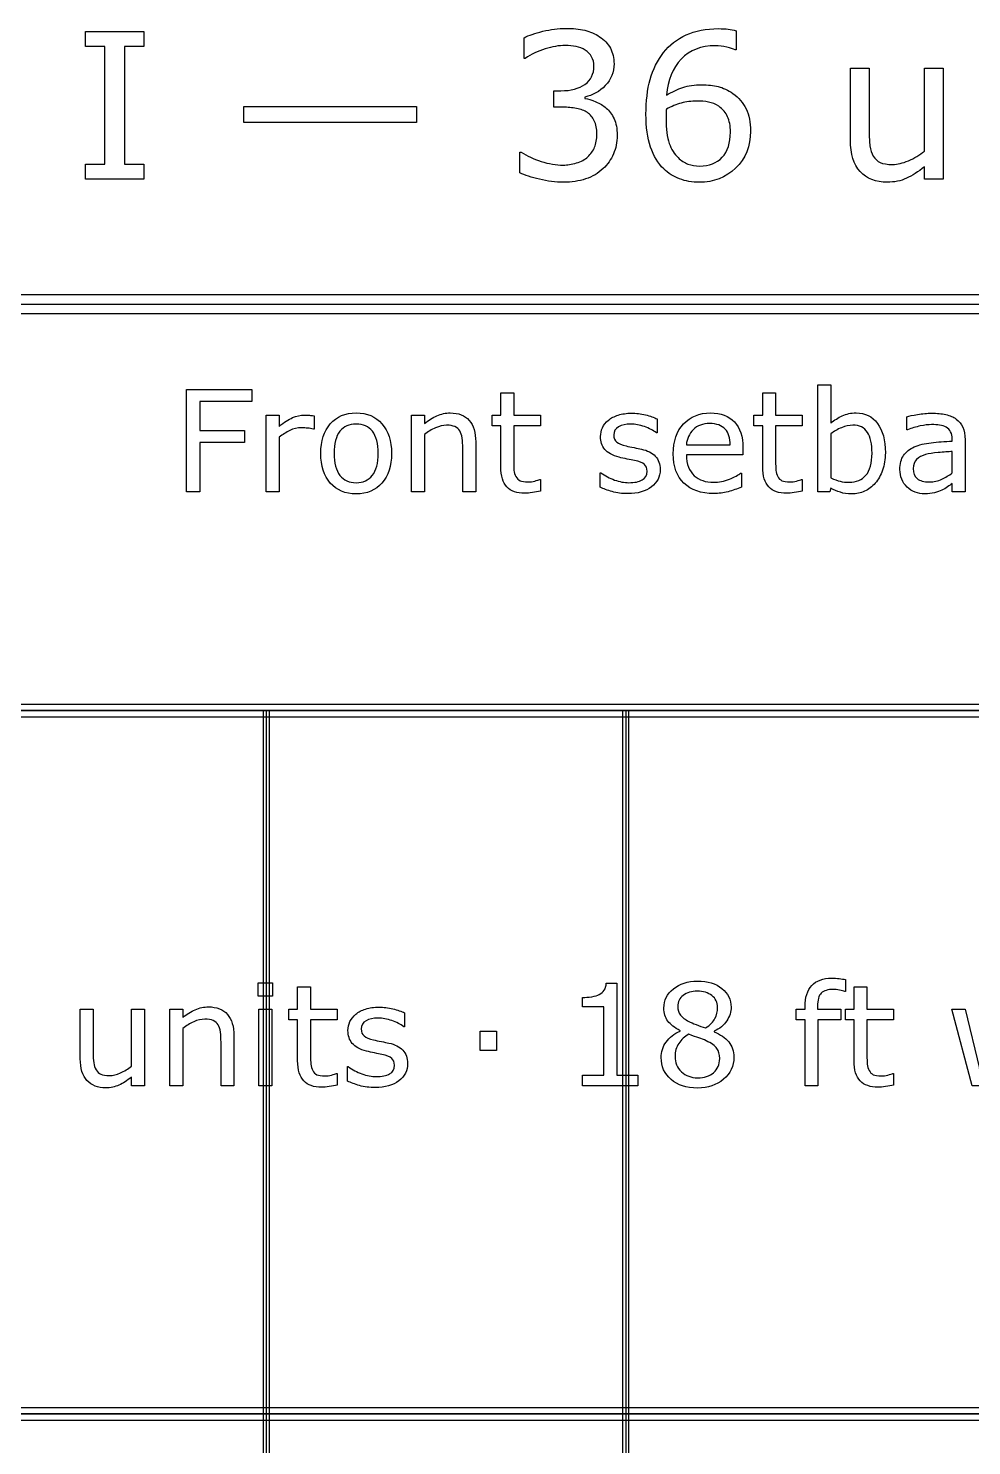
# Model space of a CAD drawing. Extents: x -13 to 750, y 12 to 2314.
# Drawn here: x 103.8 to 164.1, y 2222.9 to 2313.5 of the extents above; entities that cross this region are included whole.
import ezdxf

# ---------------------------------------------------------------- set-up
doc = ezdxf.new("R2010")
doc.units = 0
doc.layers.get('0').update_dxf_attribs({"linetype": 'CONTINUOUS'})

msp = doc.modelspace()

# ---------------------------------------------------------------- linework, layer by layer
at = {"color": 7}
for points in [[(111.15381, 2303.89), (107.42139, 2303.89), (107.42139, 2304.854844), (108.65918, 2304.854844), (108.65918, 2312.376816), (107.42139, 2312.376816), (107.42139, 2313.34166), (111.15381, 2313.34166), (111.15381, 2312.376816), (109.91602, 2312.376816), (109.91602, 2304.854844), (111.15381, 2304.854844)], [(128.62256, 2307.520859), (117.56494, 2307.520859), (117.56494, 2308.536484), (128.62256, 2308.536484)], [(140.75289, 2308.441268)], [(149.98875, 2306.955919)], [(43.400391, 2296.489609), (43.400391, 1844.29039), (268.59961, 1844.29039), (268.59961, 2296.489609)], [(44, 2295.89), (268, 2295.89), (268, 2269.89), (44, 2269.89)], [(44.599609, 2295.290391), (267.40039, 2295.290391), (267.40039, 1845.48961), (44.599609, 1845.48961)], [(118.06421, 2289.66002), (114.75513, 2289.66002), (114.75513, 2287.814316), (117.59839, 2287.814316), (117.59839, 2287.040879), (114.75513, 2287.040879), (114.75513, 2283.89), (113.88501, 2283.89), (113.88501, 2290.433457), (118.06421, 2290.433457)], [(126.16333, 2286.342148)], [(127.01587, 2286.342148)], [(157.7644, 2286.359738)], [(158.61694, 2286.381699)], [(144.20719, 2285.305034)], [(162.89722, 2285.098494)], [(43.599609, 2270.290391), (43.599609, 2224.489609), (268.40039, 2224.489609), (268.40039, 2270.290391)], [(44, 2269.89), (268, 2269.89), (268, 2224.89), (44, 2224.89)], [(118.80078, 2269.89), (118.80078, 2011.89), (119.19922, 2011.89), (119.19922, 2269.89)], [(141.80078, 2269.89), (141.80078, 2011.89), (142.19922, 2011.89), (142.19922, 2269.89)], [(44.400391, 2269.489609), (267.59961, 2269.489609), (267.59961, 2225.290391), (44.400391, 2225.290391)], [(119.40674, 2251.620469), (118.4751, 2251.620469), (118.4751, 2252.477402), (119.40674, 2252.477402)], [(119.354, 2245.89), (118.52783, 2245.89), (118.52783, 2250.798691), (119.354, 2250.798691)], [(147.87891, 2250.908555)], [(169.48242, 2250.798691), (168.20361, 2245.89), (167.43896, 2245.89), (166.17773, 2249.673691), (164.92529, 2245.89), (164.16504, 2245.89), (162.87305, 2250.798691), (163.73437, 2250.798691), (164.63525, 2246.997422), (165.86133, 2250.798691), (166.54248, 2250.798691), (167.79932, 2246.997422), (168.65186, 2250.798691)], [(133.7373, 2248.1356), (132.68701, 2248.1356), (132.68701, 2249.379253), (133.7373, 2249.379253)], [(128.04199, 2247.305044)], [(148.01514, 2247.630234)], [(148.92041, 2247.71373)], [(44, 2224.89), (268, 2224.89), (268, 2198.89), (44, 2198.89)]]:
    msp.add_lwpolyline(points, close=True, dxfattribs=at)
for points in [[(149.06836, 2313.373397), (149.06836, 2312.160995), (149.00486, 2312.160995)], [(135.56053, 2311.615099), (135.49703, 2311.615099), (135.49703, 2312.941759)], [(156.38721, 2306.378281), (156.38721, 2310.980332), (157.58057, 2310.980332), (157.58057, 2306.943223)], [(161.12258, 2305.686387), (161.12258, 2310.980332), (162.31594, 2310.980332), (162.31592, 2303.89)], [(137.97898, 2308.492049), (137.40769, 2308.492049), (137.40769, 2309.54576), (137.85203, 2309.54576)], [(139.38814, 2309.14586), (139.38814, 2309.05699)], [(148.70049, 2306.905142), (148.7002, 2306.905138)], [(135.22412, 2304.289902), (135.22412, 2305.616563), (135.31932, 2305.616563)], [(162.31592, 2303.89), (161.12256, 2303.89), (161.12256, 2304.677109)], [(155.12329, 2284.118521), (155.07056, 2283.89), (154.29712, 2283.89), (154.29712, 2290.727891), (155.12329, 2290.727891), (155.12329, 2288.284531)], [(134.00757, 2285.49401), (134.00757, 2288.104361), (133.44946, 2288.104361), (133.44946, 2288.798697), (134.00757, 2288.798697), (134.00757, 2290.209342), (134.83374, 2290.209342), (134.83374, 2288.798697), (136.53882, 2288.798697), (136.53882, 2288.104361), (134.83374, 2288.104361), (134.83374, 2285.867545)], [(150.76831, 2285.49401), (150.76831, 2288.104361), (150.21021, 2288.104361), (150.21021, 2288.798697), (150.76831, 2288.798697), (150.76831, 2290.209342), (151.59448, 2290.209342), (151.59448, 2288.798697), (153.29956, 2288.798697), (153.29956, 2288.104361), (151.59448, 2288.104361), (151.59448, 2285.867545)], [(119.81767, 2287.374857), (119.81767, 2283.89), (118.9915, 2283.89), (118.9915, 2288.798691), (119.81767, 2288.798691), (119.81767, 2288.073594)], [(122.05448, 2288.745961), (122.05444, 2287.897813)], [(129.1208, 2287.555044), (129.1208, 2283.89), (128.29463, 2283.89), (128.29463, 2288.798691), (129.1208, 2288.798691), (129.1208, 2288.25377)], [(160.02759, 2287.853873), (159.98369, 2287.853873), (159.98369, 2288.693229)], [(122.05444, 2287.897813), (122.01054, 2287.897813)], [(144.01388, 2288.548198), (144.01388, 2287.664897), (143.96988, 2287.664897)], [(132.39912, 2287.076035), (132.39917, 2283.89)], [(145.88159, 2286.89147), (148.69409, 2286.89147)], [(155.12329, 2287.590202), (155.12329, 2284.777702)], [(162.89722, 2287.133166), (162.89722, 2287.260607)], [(163.71904, 2287.22106), (163.71899, 2283.89)], [(132.39917, 2283.89), (131.573, 2283.89), (131.573, 2286.684922)], [(149.49829, 2286.258657), (145.88159, 2286.258657)], [(149.49825, 2286.7069), (149.49829, 2286.258657)], [(162.89722, 2285.098496), (162.89722, 2286.465195)], [(140.37085, 2284.184439), (140.37085, 2285.11168), (140.41475, 2285.11168)], [(149.35767, 2285.089712), (149.40157, 2285.089712), (149.40157, 2284.188833)], [(136.49489, 2284.67663), (136.53879, 2284.67663), (136.53882, 2283.93395)], [(153.25564, 2284.67663), (153.29954, 2284.67663), (153.29956, 2283.93395)], [(163.71899, 2283.89), (162.89722, 2283.89), (162.89722, 2284.412949)], [(119, 2269.89), (119, 2011.89)], [(142, 2269.89), (142, 2011.89)], [(140.75977, 2252.455434), (141.44092, 2252.455434), (141.44092, 2246.557973), (142.77686, 2246.557973), (142.77686, 2245.89)], [(156.07466, 2252.683946), (156.07471, 2251.928086)], [(121.00635, 2247.494), (121.00635, 2250.104351), (120.44824, 2250.104351), (120.44824, 2250.798687), (121.00635, 2250.798687), (121.00635, 2252.209332), (121.83252, 2252.209332), (121.83252, 2250.798687), (123.5376, 2250.798687), (123.5376, 2250.104351), (121.83252, 2250.104351), (121.83252, 2247.867535)], [(142.77686, 2245.89), (139.23486, 2245.89), (139.23486, 2246.557969), (140.59717, 2246.557969), (140.59717, 2250.943711), (139.23486, 2250.943711), (139.23486, 2251.541367)], [(156.07471, 2251.928086), (156.03071, 2251.928086)], [(156.61523, 2247.494005), (156.61523, 2250.104356), (156.05713, 2250.104356), (156.05713, 2250.798692), (156.61523, 2250.798692), (156.61523, 2252.209337), (157.44141, 2252.209337), (157.44141, 2250.798692), (159.14648, 2250.798692), (159.14648, 2250.104356), (157.44141, 2250.104356), (157.44141, 2247.86754)], [(107.09326, 2247.612656), (107.09326, 2250.798691), (107.91943, 2250.798691), (107.91943, 2248.00377)], [(110.37162, 2247.133652), (110.37162, 2250.798691), (111.19779, 2250.798691), (111.19775, 2245.89)], [(113.64985, 2249.555044), (113.64985, 2245.89), (112.82368, 2245.89), (112.82368, 2250.798691), (113.64985, 2250.798691), (113.64985, 2250.25377)], [(154.27729, 2250.965687), (154.27729, 2250.798694), (155.76704, 2250.798694), (155.76704, 2250.104358), (154.30366, 2250.104358), (154.30366, 2245.89), (153.47749, 2245.89), (153.47749, 2250.104355), (152.91938, 2250.104355), (152.91938, 2250.798691), (153.47749, 2250.798691), (153.47749, 2250.961289)], [(127.84859, 2250.548208), (127.84859, 2249.664907), (127.80469, 2249.664907)], [(116.92817, 2249.076035), (116.92822, 2245.89)], [(145.47949, 2249.383652), (145.47949, 2249.410022)], [(147.65479, 2249.374865), (147.65479, 2249.348495)], [(116.92822, 2245.89), (116.10205, 2245.89), (116.10205, 2248.684922)], [(124.20557, 2246.184429), (124.20557, 2247.11168), (124.24947, 2247.11168)], [(111.19775, 2245.89), (110.37158, 2245.89), (110.37158, 2246.434922)], [(123.49367, 2246.67662), (123.53757, 2246.67662), (123.5376, 2245.93394)], [(159.10257, 2246.676625), (159.14647, 2246.676625), (159.14648, 2245.933945)]]:
    msp.add_lwpolyline(points, dxfattribs=at)
for points in [[(135.49703, 2312.941759), (135.797483, 2313.089871), (136.197387, 2313.225288), (136.69674, 2313.348009)], [(136.69674, 2313.348009), (137.20032, 2313.474962), (137.686973, 2313.538438), (138.1567, 2313.538438)], [(138.1567, 2313.538438), (138.61796, 2313.538438), (139.02421, 2313.49612), (139.37545, 2313.411485)], [(139.37545, 2313.411485), (139.726683, 2313.32685), (140.044067, 2313.191433), (140.3276, 2313.005235)], [(145.86914, 2313.113145), (146.457353, 2313.383978), (147.1429, 2313.519395), (147.92578, 2313.519395)], [(147.92578, 2313.519395), (148.175453, 2313.519395), (148.384927, 2313.508815), (148.5542, 2313.487655)], [(148.5542, 2313.487655), (148.723473, 2313.466495), (148.89486, 2313.428409), (149.06836, 2313.373397)], [(136.84275, 2312.224474), (136.38995, 2312.080593), (135.962543, 2311.877468), (135.56053, 2311.615099)], [(138.12498, 2312.440294), (137.72296, 2312.440294), (137.29555, 2312.368354), (136.84275, 2312.224474)], [(138.82957, 2312.376814), (138.62221, 2312.419134), (138.387347, 2312.440294), (138.12498, 2312.440294)], [(139.41355, 2312.148299), (139.231583, 2312.258325), (139.036923, 2312.334497), (138.82957, 2312.376814)], [(140.3276, 2313.005235), (140.632287, 2312.80211), (140.862917, 2312.556668), (141.01949, 2312.268907)], [(141.01949, 2312.268907), (141.176063, 2311.981147), (141.25435, 2311.644721), (141.25435, 2311.25963)], [(144.42822, 2311.995957), (144.80062, 2312.474147), (145.280927, 2312.846543), (145.86914, 2313.113145)], [(147.73533, 2312.427599), (146.825503, 2312.427599), (146.099757, 2312.141954), (145.55809, 2311.570665)], [(148.46531, 2312.338729), (148.22833, 2312.397976), (147.985003, 2312.427599), (147.73533, 2312.427599)], [(149.00486, 2312.160995), (148.886373, 2312.224468), (148.706523, 2312.283713), (148.46531, 2312.338729)], [(139.8198, 2311.723006), (139.722473, 2311.896509), (139.587057, 2312.038273), (139.41355, 2312.148299)], [(139.9658, 2311.126326), (139.9658, 2311.354842), (139.917133, 2311.553735), (139.8198, 2311.723006)], [(143.56494, 2310.269395), (143.746907, 2310.916856), (144.034667, 2311.492376), (144.42822, 2311.995957)], [(145.55809, 2311.570665), (145.016423, 2311.003608), (144.701153, 2310.235541), (144.61228, 2309.266466)], [(139.38816, 2309.945662), (139.773253, 2310.216495), (139.9658, 2310.61005), (139.9658, 2311.126326)], [(141.25435, 2311.25963), (141.25435, 2310.734891), (141.068153, 2310.275743), (140.69576, 2309.882188)], [(137.85203, 2309.54576), (138.495257, 2309.54576), (139.0073, 2309.679061), (139.38816, 2309.945662)], [(140.69576, 2309.882188), (140.327593, 2309.492865), (139.89172, 2309.247423), (139.38814, 2309.14586)], [(143.29834, 2308.041367), (143.29834, 2308.879258), (143.387207, 2309.621934), (143.56494, 2310.269395)], [(144.61228, 2309.266466), (144.967753, 2309.482286), (145.316877, 2309.645209), (145.65965, 2309.755235)], [(145.65965, 2309.755235), (146.006657, 2309.869493), (146.406557, 2309.926622), (146.85935, 2309.926622)], [(146.85935, 2309.926622), (147.26137, 2309.926622), (147.614723, 2309.888536), (147.91941, 2309.812364)], [(147.91941, 2309.812364), (148.22833, 2309.740424), (148.543597, 2309.592312), (148.86521, 2309.368028)], [(139.38814, 2309.05699), (139.591267, 2309.023137), (139.824017, 2308.951197), (140.08639, 2308.84117)], [(140.08639, 2308.84117), (140.348757, 2308.735375), (140.570923, 2308.602075), (140.75289, 2308.441268)], [(145.55811, 2308.758657), (145.24919, 2308.674022), (144.931807, 2308.542837), (144.60596, 2308.365103)], [(146.56104, 2308.88561), (146.201333, 2308.88561), (145.867023, 2308.843292), (145.55811, 2308.758657)], [(147.30371, 2308.82213), (147.06673, 2308.86445), (146.819173, 2308.88561), (146.56104, 2308.88561)], [(147.95117, 2308.555528), (147.75651, 2308.690945), (147.54069, 2308.779812), (147.30371, 2308.82213)], [(148.86521, 2309.368028), (149.23761, 2309.10989), (149.516907, 2308.784044), (149.7031, 2308.390489)], [(138.85496, 2308.415879), (138.584127, 2308.466659), (138.292133, 2308.492049), (137.97898, 2308.492049)], [(139.54685, 2308.149277), (139.356423, 2308.280462), (139.125793, 2308.36933), (138.85496, 2308.415879)], [(139.99119, 2307.622422), (139.885397, 2307.846706), (139.737283, 2308.022324), (139.54685, 2308.149277)], [(140.75293, 2308.44127), (140.956057, 2308.259303), (141.12321, 2308.030788), (141.25439, 2307.755723)], [(141.25439, 2307.755723), (141.385577, 2307.480658), (141.45117, 2307.125189), (141.45117, 2306.689316)], [(143.59033, 2305.946641), (143.39567, 2306.526394), (143.29834, 2307.224636), (143.29834, 2308.041367)], [(144.58686, 2308.092153), (144.58286, 2308.007518), (144.58086, 2307.899608), (144.58086, 2307.768423)], [(144.58086, 2307.768423), (144.58086, 2307.099803), (144.648567, 2306.570832), (144.78398, 2306.181509)], [(144.60596, 2308.365103), (144.597493, 2308.272004), (144.591127, 2308.18102), (144.58686, 2308.092153)], [(148.52246, 2307.882677), (148.4082, 2308.140815), (148.21777, 2308.365099), (147.95117, 2308.555528)], [(148.7002, 2306.905138), (148.7002, 2307.298693), (148.640953, 2307.624539), (148.52246, 2307.882677)], [(149.7031, 2308.390489), (149.893533, 2307.996934), (149.98875, 2307.518744), (149.98875, 2306.955919)], [(140.15623, 2306.784531), (140.15623, 2307.123073), (140.101217, 2307.40237), (139.99119, 2307.622422)], [(140.01023, 2305.933945), (140.107563, 2306.158229), (140.15623, 2306.441758), (140.15623, 2306.784531)], [(148.17363, 2305.286489), (148.52487, 2305.663117), (148.70049, 2306.202668), (148.70049, 2306.905142)], [(149.98877, 2306.955918), (149.98877, 2305.995306), (149.671387, 2305.210313), (149.03662, 2304.600938)], [(157.58057, 2306.943223), (157.58057, 2306.583522), (157.597503, 2306.274603), (157.63137, 2306.016465)], [(139.57859, 2305.318223), (139.773257, 2305.504421), (139.917137, 2305.709662), (140.01023, 2305.933945)], [(141.45117, 2306.689316), (141.45117, 2306.257675), (141.372883, 2305.862005), (141.21631, 2305.502305)], [(144.43457, 2304.550156), (144.070637, 2304.901393), (143.789223, 2305.366888), (143.59033, 2305.946641)], [(144.78398, 2306.181509), (144.923627, 2305.796418), (145.114057, 2305.49173), (145.35527, 2305.267446)], [(157.00928, 2304.372422), (156.594567, 2304.829453), (156.38721, 2305.498073), (156.38721, 2306.378281)], [(157.63137, 2306.016465), (157.665237, 2305.762558), (157.737177, 2305.544622), (157.84719, 2305.362656)], [(135.31932, 2305.616563), (135.67902, 2305.379584), (136.102197, 2305.182806), (136.58885, 2305.02623)], [(136.58885, 2305.02623), (137.075503, 2304.869655), (137.54523, 2304.791367), (137.99803, 2304.791367)], [(138.84861, 2304.924668), (139.14907, 2305.013535), (139.392397, 2305.14472), (139.57859, 2305.318223)], [(141.21631, 2305.502305), (141.059737, 2305.142604), (140.839683, 2304.829453), (140.55615, 2304.562852)], [(145.35527, 2305.267446), (145.54993, 2305.081249), (145.759403, 2304.943716), (145.98369, 2304.854849)], [(146.72636, 2304.727896), (147.339967, 2304.727896), (147.82239, 2304.914094), (148.17363, 2305.286489)], [(157.84719, 2305.362656), (157.961443, 2305.176458), (158.109553, 2305.041041), (158.29152, 2304.956406)], [(159.08498, 2304.829453), (159.3939, 2304.829453), (159.730327, 2304.909857), (160.09426, 2305.070664)], [(160.09426, 2305.070664), (160.46242, 2305.231471), (160.805193, 2305.436712), (161.12258, 2305.686387)], [(136.47461, 2303.883652), (135.966797, 2304.006373), (135.549967, 2304.14179), (135.22412, 2304.289902)], [(137.99803, 2304.791367), (138.26463, 2304.791367), (138.548157, 2304.835801), (138.84861, 2304.924668)], [(140.55615, 2304.562852), (140.23877, 2304.266628), (139.86426, 2304.046576), (139.43262, 2303.902695)], [(145.44385, 2303.909043), (145.06299, 2304.052923), (144.726563, 2304.266627), (144.43457, 2304.550156)], [(145.98369, 2304.854849), (146.212203, 2304.770214), (146.45976, 2304.727896), (146.72636, 2304.727896)], [(149.03662, 2304.600938), (148.406087, 2303.995795), (147.631673, 2303.693223), (146.71338, 2303.693223)], [(158.74854, 2303.693223), (158.003747, 2303.693223), (157.423993, 2303.919623), (157.00928, 2304.372422)], [(158.29152, 2304.956406), (158.473487, 2304.871771), (158.737973, 2304.829453), (159.08498, 2304.829453)], [(161.12256, 2304.677109), (160.72054, 2304.359726), (160.33545, 2304.1164), (159.96729, 2303.947129)], [(138.02344, 2303.693223), (137.4987, 2303.693223), (136.982423, 2303.756699), (136.47461, 2303.883652)], [(139.43262, 2303.902695), (139.005207, 2303.763047), (138.53548, 2303.693223), (138.02344, 2303.693223)], [(146.71338, 2303.693223), (146.247887, 2303.693223), (145.82471, 2303.765163), (145.44385, 2303.909043)], [(159.96729, 2303.947129), (159.599123, 2303.777858), (159.192873, 2303.693223), (158.74854, 2303.693223)], [(120.68339, 2288.631699), (120.935343, 2288.743027), (121.19169, 2288.798691), (121.45243, 2288.798691)], [(121.45243, 2288.798691), (121.595983, 2288.798691), (121.699987, 2288.794298), (121.76444, 2288.785511)], [(121.76444, 2288.785511), (121.828907, 2288.779644), (121.925587, 2288.766461), (122.05448, 2288.745961)], [(123.09595, 2288.236191), (123.506103, 2288.702012), (124.05835, 2288.934922), (124.75269, 2288.934922)], [(124.75269, 2288.934922), (125.441163, 2288.934922), (125.990477, 2288.702012), (126.40063, 2288.236191)], [(129.1208, 2288.25377), (129.378613, 2288.467637), (129.645213, 2288.634629), (129.9206, 2288.754746)], [(129.9206, 2288.754746), (130.195993, 2288.874863), (130.47871, 2288.934922), (130.76875, 2288.934922)], [(130.76875, 2288.934922), (131.299023, 2288.934922), (131.70332, 2288.775254), (131.98164, 2288.455918)], [(140.89815, 2288.469097), (141.062217, 2288.606792), (141.270227, 2288.715191), (141.52218, 2288.794292)], [(141.52218, 2288.794292), (141.77706, 2288.876323), (142.06124, 2288.917339), (142.37472, 2288.917339)], [(142.37472, 2288.917339), (142.667687, 2288.917339), (142.963583, 2288.880718), (143.26241, 2288.807475)], [(143.26241, 2288.807475), (143.56417, 2288.737163), (143.81466, 2288.650737), (144.01388, 2288.548198)], [(145.69698, 2288.227407), (146.136433, 2288.699087), (146.713583, 2288.934927), (147.42843, 2288.934927)], [(147.42843, 2288.934927), (148.090537, 2288.934927), (148.6003, 2288.741568), (148.95772, 2288.354849)], [(155.12329, 2288.284531), (155.354737, 2288.474961), (155.60083, 2288.630235), (155.86157, 2288.750352)], [(155.86157, 2288.750352), (156.122317, 2288.873399), (156.415287, 2288.934922), (156.74048, 2288.934922)], [(156.74048, 2288.934922), (157.32056, 2288.934922), (157.77759, 2288.712266), (158.11157, 2288.266953)], [(159.98369, 2288.693229), (160.144823, 2288.737176), (160.377733, 2288.785515), (160.68242, 2288.838248)], [(160.68242, 2288.838248), (160.987107, 2288.890981), (161.2874, 2288.917348), (161.5833, 2288.917348)], [(161.5833, 2288.917348), (161.929007, 2288.917348), (162.2293, 2288.888051), (162.48418, 2288.829458)], [(162.48418, 2288.829458), (162.741993, 2288.773791), (162.96465, 2288.677112), (163.15215, 2288.539419)], [(119.81767, 2288.073594), (120.14579, 2288.337266), (120.434363, 2288.523301), (120.68339, 2288.631699)], [(120.50321, 2287.809916), (120.26591, 2287.698588), (120.037397, 2287.553568), (119.81767, 2287.374857)], [(121.2415, 2287.981303), (120.986613, 2287.981303), (120.740517, 2287.924174), (120.50321, 2287.809916)], [(121.65019, 2287.959333), (121.53593, 2287.97398), (121.3997, 2287.981303), (121.2415, 2287.981303)], [(122.01054, 2287.897813), (121.887493, 2287.927113), (121.767377, 2287.94762), (121.65019, 2287.959333)], [(122.48511, 2286.342148), (122.48511, 2287.141953), (122.688723, 2287.7733), (123.09595, 2288.236191)], [(123.70679, 2287.757188), (123.460697, 2287.449571), (123.33765, 2286.977891), (123.33765, 2286.342148)], [(124.75269, 2288.223008), (124.304443, 2288.223008), (123.95581, 2288.067735), (123.70679, 2287.757188)], [(125.78979, 2287.757188), (125.54077, 2288.067735), (125.19507, 2288.223008), (124.75269, 2288.223008)], [(126.16333, 2286.342148), (126.16333, 2286.977891), (126.038817, 2287.449571), (125.78979, 2287.757188)], [(126.40063, 2288.236191), (126.81079, 2287.7733), (127.01587, 2287.141953), (127.01587, 2286.342148)], [(129.82832, 2287.981314), (129.582227, 2287.869985), (129.346387, 2287.727895), (129.1208, 2287.555044)], [(130.53584, 2288.148306), (130.310253, 2288.148306), (130.074413, 2288.092642), (129.82832, 2287.981314)], [(131.07197, 2288.056016), (130.934277, 2288.117543), (130.755567, 2288.148306), (130.53584, 2288.148306)], [(131.38838, 2287.783555), (131.315133, 2287.906602), (131.209663, 2287.997422), (131.07197, 2288.056016)], [(131.5334, 2287.317734), (131.507067, 2287.516953), (131.458727, 2287.672227), (131.38838, 2287.783555)], [(131.98164, 2288.455918), (132.25996, 2288.136582), (132.39912, 2287.676621), (132.39912, 2287.076035)], [(140.39278, 2287.418804), (140.39278, 2287.620952), (140.433797, 2287.811382), (140.51583, 2287.990093)], [(140.51583, 2287.990093), (140.60079, 2288.168804), (140.72823, 2288.328472), (140.89815, 2288.469097)], [(141.54849, 2288.042827), (141.340483, 2287.928569), (141.23648, 2287.757182), (141.23648, 2287.528667)], [(142.31314, 2288.218608), (142.011387, 2288.218608), (141.756503, 2288.160014), (141.54849, 2288.042827)], [(143.20084, 2288.056011), (142.89908, 2288.164409), (142.60318, 2288.218608), (142.31314, 2288.218608)], [(143.96988, 2287.664897), (143.75894, 2287.820171), (143.502593, 2287.950542), (143.20084, 2288.056011)], [(145.0422, 2286.315786), (145.0422, 2287.118521), (145.26046, 2287.755728), (145.69698, 2288.227407)], [(146.32544, 2287.862661), (146.0647, 2287.601919), (145.91675, 2287.278189), (145.88159, 2286.89147)], [(147.38452, 2288.253775), (146.94214, 2288.253775), (146.589113, 2288.123404), (146.32544, 2287.862661)], [(148.3645, 2287.897818), (148.150633, 2288.135123), (147.823973, 2288.253775), (147.38452, 2288.253775)], [(148.69409, 2286.89147), (148.691423, 2287.325063), (148.58156, 2287.660513), (148.3645, 2287.897818)], [(148.95772, 2288.354849), (149.318073, 2287.96813), (149.49825, 2287.418814), (149.49825, 2286.7069)], [(155.80884, 2287.990105), (155.562747, 2287.887566), (155.33423, 2287.754265), (155.12329, 2287.590202)], [(156.53833, 2288.148308), (156.298097, 2288.148308), (156.054933, 2288.095574), (155.80884, 2287.990105)], [(157.47437, 2287.691277), (157.28101, 2287.995964), (156.968997, 2288.148308), (156.53833, 2288.148308)], [(158.11157, 2288.266953), (158.448483, 2287.82164), (158.61694, 2287.193222), (158.61694, 2286.381699)], [(160.85376, 2288.099967), (160.58716, 2288.0443), (160.31177, 2287.962269), (160.02759, 2287.853873)], [(161.57886, 2288.187857), (161.36206, 2288.187857), (161.12036, 2288.15856), (160.85376, 2288.099967)], [(162.09302, 2288.152697), (161.928953, 2288.176137), (161.757567, 2288.187857), (161.57886, 2288.187857)], [(162.51489, 2288.016467), (162.397703, 2288.08385), (162.25708, 2288.12926), (162.09302, 2288.152697)], [(162.79614, 2287.726428), (162.731673, 2287.849475), (162.637923, 2287.946154), (162.51489, 2288.016467)], [(163.15215, 2288.539419), (163.336723, 2288.404654), (163.477347, 2288.230337), (163.57402, 2288.01647)], [(163.57402, 2288.01647), (163.6707, 2287.802603), (163.71904, 2287.537466), (163.71904, 2287.22106)], [(131.573, 2286.684922), (131.573, 2286.910508), (131.5598, 2287.121445), (131.5334, 2287.317734)], [(140.66085, 2286.601421), (140.482137, 2286.824077), (140.39278, 2287.096538), (140.39278, 2287.418804)], [(141.23648, 2287.528667), (141.23648, 2287.326518), (141.29947, 2287.174175), (141.42545, 2287.071636)], [(141.42545, 2287.071636), (141.548497, 2286.969097), (141.747713, 2286.8856), (142.0231, 2286.821147)], [(157.7644, 2286.359734), (157.7644, 2286.945671), (157.667723, 2287.389519), (157.47437, 2287.691277)], [(160.47144, 2286.759631), (160.770267, 2286.891467), (161.129153, 2286.980822), (161.5481, 2287.027697)], [(161.5481, 2287.027697), (161.96704, 2287.07457), (162.416747, 2287.109727), (162.89722, 2287.133166)], [(162.89722, 2287.260607), (162.89722, 2287.448107), (162.863527, 2287.603381), (162.79614, 2287.726428)], [(123.09595, 2284.448105), (122.688723, 2284.910996), (122.48511, 2285.542343), (122.48511, 2286.342148)], [(123.33765, 2286.342148), (123.33765, 2285.726914), (123.46216, 2285.259629), (123.71118, 2284.940293)], [(125.7854, 2284.935898), (126.037353, 2285.252305), (126.16333, 2285.721055), (126.16333, 2286.342148)], [(127.01587, 2286.342148), (127.01587, 2285.542343), (126.81079, 2284.910996), (126.40063, 2284.448105)], [(141.57931, 2286.100444), (141.148643, 2286.214702), (140.84249, 2286.381694), (140.66085, 2286.601421)], [(142.09347, 2285.986186), (141.90597, 2286.021346), (141.734583, 2286.059432), (141.57931, 2286.100444)], [(142.0231, 2286.821147), (142.175447, 2286.785994), (142.34537, 2286.750838), (142.53287, 2286.715679)], [(142.55489, 2285.893906), (142.437703, 2285.920273), (142.283897, 2285.951033), (142.09347, 2285.986186)], [(142.53287, 2286.715679), (142.723297, 2286.680519), (142.8815, 2286.648292), (143.00748, 2286.618999)], [(143.00748, 2286.618999), (143.391267, 2286.531108), (143.687163, 2286.380229), (143.89517, 2286.166362)], [(143.89517, 2286.166362), (144.103183, 2285.949565), (144.20719, 2285.662456), (144.20719, 2285.305034)], [(145.72774, 2284.434927), (145.270713, 2284.87731), (145.0422, 2285.504263), (145.0422, 2286.315786)], [(145.88159, 2286.258657), (145.88159, 2285.9569), (145.927, 2285.693228), (146.01782, 2285.467642)], [(157.37329, 2284.944699), (157.63403, 2285.246456), (157.7644, 2285.718136), (157.7644, 2286.359738)], [(158.61694, 2286.381704), (158.61694, 2285.971548), (158.558347, 2285.602407), (158.44116, 2285.274282)], [(159.54858, 2285.31383), (159.54858, 2285.685901), (159.627683, 2285.986194), (159.78589, 2286.214709)], [(159.78589, 2286.214709), (159.947023, 2286.446154), (160.17554, 2286.627795), (160.47144, 2286.759631)], [(160.62085, 2285.955428), (160.474363, 2285.814803), (160.40112, 2285.619978), (160.40112, 2285.370955)], [(161.19653, 2286.271834), (160.95923, 2286.204451), (160.767337, 2286.098983), (160.62085, 2285.955428)], [(162.00513, 2286.399275), (161.665283, 2286.369975), (161.39575, 2286.327495), (161.19653, 2286.271834)], [(162.89722, 2286.465195), (162.645267, 2286.450548), (162.347903, 2286.428575), (162.00513, 2286.399275)], [(134.39868, 2284.197623), (134.13794, 2284.467154), (134.00757, 2284.899283), (134.00757, 2285.49401)], [(134.83374, 2285.867545), (134.83374, 2285.609732), (134.839607, 2285.407584), (134.85134, 2285.2611)], [(134.85134, 2285.2611), (134.863073, 2285.117545), (134.90409, 2284.98278), (134.97439, 2284.856803)], [(140.41475, 2285.11168), (140.675497, 2284.915391), (140.965537, 2284.758652), (141.28487, 2284.641465)], [(143.19649, 2285.639023), (143.085163, 2285.738633), (142.871297, 2285.823594), (142.55489, 2285.893906)], [(143.05587, 2284.645859), (143.26095, 2284.763047), (143.36349, 2284.947617), (143.36349, 2285.19957)], [(143.36349, 2285.19957), (143.36349, 2285.392929), (143.307823, 2285.539414), (143.19649, 2285.639023)], [(144.20728, 2285.305044), (144.20728, 2284.856802), (144.021243, 2284.489126), (143.64917, 2284.202017)], [(146.01782, 2285.467642), (146.10864, 2285.244985), (146.233153, 2285.06188), (146.39136, 2284.918325)], [(148.63257, 2284.694204), (148.97241, 2284.82897), (149.21411, 2284.960806), (149.35767, 2285.089712)], [(151.15942, 2284.197623), (150.89868, 2284.467154), (150.76831, 2284.899283), (150.76831, 2285.49401)], [(151.59448, 2285.867545), (151.59448, 2285.609732), (151.600347, 2285.407584), (151.61208, 2285.2611)], [(151.61208, 2285.2611), (151.623813, 2285.117545), (151.66483, 2284.98278), (151.73513, 2284.856803)], [(158.44116, 2285.274282), (158.326907, 2284.946157), (158.171633, 2284.670767), (157.97534, 2284.44811)], [(160.01001, 2284.193225), (159.70239, 2284.486194), (159.54858, 2284.859729), (159.54858, 2285.31383)], [(160.40112, 2285.370955), (160.40112, 2285.089705), (160.486083, 2284.877303), (160.65601, 2284.733748)], [(162.22925, 2284.689803), (162.469483, 2284.80406), (162.69214, 2284.940291), (162.89722, 2285.098494)], [(124.75269, 2283.75377), (124.05835, 2283.75377), (123.506103, 2283.985215), (123.09595, 2284.448105)], [(123.71118, 2284.940293), (123.960207, 2284.623887), (124.307377, 2284.465684), (124.75269, 2284.465684)], [(124.75269, 2284.465684), (125.192143, 2284.465684), (125.53638, 2284.622422), (125.7854, 2284.935898)], [(126.40063, 2284.448105), (125.990477, 2283.985215), (125.441163, 2283.75377), (124.75269, 2283.75377)], [(135.54126, 2283.793326), (135.04028, 2283.793326), (134.65942, 2283.928092), (134.39868, 2284.197623)], [(134.97439, 2284.856803), (135.038857, 2284.739616), (135.126747, 2284.65319), (135.23806, 2284.597526)], [(135.23806, 2284.597526), (135.352313, 2284.544793), (135.525163, 2284.518426), (135.75661, 2284.518426)], [(135.75661, 2284.518426), (135.891377, 2284.518426), (136.032003, 2284.537469), (136.17849, 2284.575556)], [(136.17849, 2284.575556), (136.32497, 2284.616569), (136.430437, 2284.650261), (136.49489, 2284.67663)], [(141.1311, 2283.898794), (140.829347, 2283.986685), (140.57593, 2284.0819), (140.37085, 2284.184439)], [(141.28487, 2284.641465), (141.60421, 2284.527207), (141.910363, 2284.470078), (142.20333, 2284.470078)], [(143.64917, 2284.202017), (143.28003, 2283.914908), (142.77466, 2283.771353), (142.13306, 2283.771353)], [(142.20333, 2284.470078), (142.56661, 2284.470078), (142.85079, 2284.528672), (143.05587, 2284.645859)], [(147.63497, 2283.775747), (146.820517, 2283.775747), (146.184773, 2283.995474), (145.72774, 2284.434927)], [(146.39136, 2284.918325), (146.5437, 2284.7777), (146.723873, 2284.672232), (146.93188, 2284.601919)], [(146.93188, 2284.601919), (147.14282, 2284.531606), (147.374267, 2284.49645), (147.62622, 2284.49645)], [(147.62622, 2284.49645), (147.960207, 2284.49645), (148.295657, 2284.562368), (148.63257, 2284.694204)], [(149.40157, 2284.188833), (149.12325, 2284.071646), (148.83907, 2283.973501), (148.54903, 2283.8944)], [(152.302, 2283.793326), (151.801027, 2283.793326), (151.420167, 2283.928092), (151.15942, 2284.197623)], [(151.73513, 2284.856803), (151.799597, 2284.739616), (151.887487, 2284.65319), (151.9988, 2284.597526)], [(151.9988, 2284.597526), (152.11306, 2284.544793), (152.28591, 2284.518426), (152.51735, 2284.518426)], [(152.51735, 2284.518426), (152.652117, 2284.518426), (152.792743, 2284.537469), (152.93923, 2284.575556)], [(152.93923, 2284.575556), (153.085717, 2284.616569), (153.191187, 2284.650261), (153.25564, 2284.67663)], [(155.12329, 2284.777702), (155.357663, 2284.672233), (155.558347, 2284.598991), (155.72534, 2284.557976)], [(155.73853, 2283.854849), (155.530517, 2283.919302), (155.325437, 2284.007193), (155.12329, 2284.118521)], [(155.72534, 2284.557976), (155.89526, 2284.516963), (156.087157, 2284.496456), (156.30103, 2284.496456)], [(156.30103, 2284.496456), (156.758057, 2284.496456), (157.115477, 2284.64587), (157.37329, 2284.944699)], [(157.97534, 2284.44811), (157.767333, 2284.216665), (157.538817, 2284.042349), (157.28979, 2283.925161)], [(161.13501, 2283.753772), (160.69263, 2283.753772), (160.31763, 2283.900256), (160.01001, 2284.193225)], [(160.65601, 2284.733748), (160.82593, 2284.593123), (161.085207, 2284.522811), (161.43384, 2284.522811)], [(161.43384, 2284.522811), (161.72388, 2284.522811), (161.989017, 2284.578475), (162.22925, 2284.689803)], [(162.59839, 2284.202012), (162.475343, 2284.114121), (162.355227, 2284.043809), (162.23804, 2283.991074)], [(162.89722, 2284.412949), (162.823973, 2284.363142), (162.724363, 2284.29283), (162.59839, 2284.202012)], [(136.02905, 2283.832876), (135.84741, 2283.806509), (135.684813, 2283.793326), (135.54126, 2283.793326)], [(136.53882, 2283.93395), (136.383547, 2283.892937), (136.213623, 2283.859245), (136.02905, 2283.832876)], [(142.13306, 2283.771353), (141.769773, 2283.771353), (141.435787, 2283.813833), (141.1311, 2283.898794)], [(148.54903, 2283.8944), (148.25899, 2283.815298), (147.954303, 2283.775747), (147.63497, 2283.775747)], [(152.78979, 2283.832876), (152.60815, 2283.806509), (152.445553, 2283.793326), (152.302, 2283.793326)], [(153.29956, 2283.93395), (153.144287, 2283.892937), (152.974363, 2283.859245), (152.78979, 2283.832876)], [(156.46802, 2283.753775), (156.1897, 2283.753775), (155.946537, 2283.787466), (155.73853, 2283.854849)], [(157.28979, 2283.925161), (157.04077, 2283.810904), (156.766847, 2283.753775), (156.46802, 2283.753775)], [(161.76343, 2283.824082), (161.584717, 2283.777209), (161.375243, 2283.753772), (161.13501, 2283.753772)], [(162.23804, 2283.991074), (162.10034, 2283.923691), (161.942137, 2283.868027), (161.76343, 2283.824082)], [(140.62354, 2251.998402), (140.70264, 2252.11266), (140.74805, 2252.265004), (140.75977, 2252.455434)], [(145.05322, 2252.090686), (145.45752, 2252.418811), (145.97168, 2252.582873), (146.5957, 2252.582873)], [(146.5957, 2252.582873), (147.24902, 2252.582873), (147.770507, 2252.426135), (148.16016, 2252.112658)], [(153.91255, 2252.301621), (154.20259, 2252.615098), (154.621533, 2252.771836), (155.16938, 2252.771836)], [(155.16938, 2252.771836), (155.353953, 2252.771836), (155.519483, 2252.763046), (155.66597, 2252.745466)], [(155.66597, 2252.745466), (155.815383, 2252.727886), (155.951613, 2252.707379), (156.07466, 2252.683946)], [(139.23486, 2251.541367), (139.419433, 2251.541367), (139.617187, 2251.556017), (139.82812, 2251.585317)], [(139.82812, 2251.585317), (140.03906, 2251.617544), (140.19873, 2251.662954), (140.30713, 2251.721547)], [(140.30713, 2251.721547), (140.441897, 2251.794789), (140.547367, 2251.887074), (140.62354, 2251.998402)], [(144.44678, 2250.860217), (144.44678, 2251.352404), (144.648927, 2251.762561), (145.05322, 2252.090686)], [(145.68164, 2251.673203), (145.447267, 2251.497422), (145.33008, 2251.260117), (145.33008, 2250.961289)], [(146.59131, 2251.936875), (146.22217, 2251.936875), (145.918947, 2251.848984), (145.68164, 2251.673203)], [(147.51416, 2251.655625), (147.273927, 2251.843125), (146.96631, 2251.936875), (146.59131, 2251.936875)], [(147.87891, 2250.908555), (147.87891, 2251.222032), (147.757327, 2251.471055), (147.51416, 2251.655625)], [(148.16016, 2252.112658), (148.549807, 2251.799181), (148.74463, 2251.400744), (148.74463, 2250.917346)], [(153.47749, 2250.961289), (153.47749, 2251.544297), (153.62251, 2251.991074), (153.91255, 2252.301621)], [(154.5146, 2251.813831), (154.356393, 2251.658558), (154.27729, 2251.375843), (154.27729, 2250.965687)], [(155.28804, 2252.051136), (154.933547, 2252.051136), (154.675733, 2251.972034), (154.5146, 2251.813831)], [(155.67475, 2252.007186), (155.52827, 2252.036486), (155.399367, 2252.051136), (155.28804, 2252.051136)], [(156.03071, 2251.928086), (155.93989, 2251.954453), (155.821237, 2251.980819), (155.67475, 2252.007186)], [(113.64985, 2250.25377), (113.907663, 2250.467637), (114.174267, 2250.634629), (114.44966, 2250.754746)], [(114.44966, 2250.754746), (114.725047, 2250.874863), (115.00776, 2250.934922), (115.2978, 2250.934922)], [(115.2978, 2250.934922), (115.828073, 2250.934922), (116.23237, 2250.775254), (116.51069, 2250.455918)], [(124.73287, 2250.469107), (124.89693, 2250.606802), (125.104937, 2250.715201), (125.35689, 2250.794302)], [(125.35689, 2250.794302), (125.611777, 2250.876333), (125.895957, 2250.917349), (126.20943, 2250.917349)], [(126.20943, 2250.917349), (126.502403, 2250.917349), (126.798303, 2250.880728), (127.09713, 2250.807485)], [(127.09713, 2250.807485), (127.398883, 2250.737173), (127.64937, 2250.650747), (127.84859, 2250.548208)], [(144.69727, 2250.025256), (144.530277, 2250.247912), (144.44678, 2250.526232), (144.44678, 2250.860217)], [(145.33008, 2250.961289), (145.33008, 2250.750352), (145.388673, 2250.567246), (145.50586, 2250.411973)], [(147.71191, 2250.187852), (147.823243, 2250.395859), (147.87891, 2250.636094), (147.87891, 2250.908555)], [(148.74463, 2250.917346), (148.74463, 2250.621447), (148.652343, 2250.329943), (148.46777, 2250.042834)], [(114.35737, 2249.981314), (114.111277, 2249.869985), (113.875437, 2249.727895), (113.64985, 2249.555044)], [(115.06489, 2250.148306), (114.839303, 2250.148306), (114.603463, 2250.092642), (114.35737, 2249.981314)], [(115.60102, 2250.056016), (115.463327, 2250.117543), (115.284617, 2250.148306), (115.06489, 2250.148306)], [(115.91743, 2249.783555), (115.84419, 2249.906602), (115.73872, 2249.997422), (115.60102, 2250.056016)], [(116.06245, 2249.317734), (116.03605, 2249.516953), (115.98771, 2249.672227), (115.91743, 2249.783555)], [(116.51069, 2250.455918), (116.78901, 2250.136582), (116.92817, 2249.676621), (116.92817, 2249.076035)], [(124.2275, 2249.418814), (124.2275, 2249.620962), (124.268517, 2249.811392), (124.35055, 2249.990103)], [(124.35055, 2249.990103), (124.43551, 2250.168814), (124.56295, 2250.328482), (124.73287, 2250.469107)], [(125.3833, 2250.042837), (125.175293, 2249.928579), (125.07129, 2249.757192), (125.07129, 2249.528677)], [(126.14795, 2250.218618), (125.84619, 2250.218618), (125.591307, 2250.160024), (125.3833, 2250.042837)], [(127.03564, 2250.056021), (126.733887, 2250.164419), (126.43799, 2250.218618), (126.14795, 2250.218618)], [(127.80469, 2249.664907), (127.59375, 2249.820181), (127.3374, 2249.950552), (127.03564, 2250.056021)], [(145.47949, 2249.410022), (145.12793, 2249.597522), (144.86719, 2249.8026), (144.69727, 2250.025256)], [(145.50586, 2250.411973), (145.62598, 2250.259629), (145.806157, 2250.123398), (146.04639, 2250.003281)], [(146.04639, 2250.003281), (146.154783, 2249.950548), (146.310057, 2249.8817), (146.51221, 2249.796738)], [(146.51221, 2249.796738), (146.717283, 2249.711777), (146.9165, 2249.641465), (147.10986, 2249.585801)], [(147.10986, 2249.585801), (147.3999, 2249.77916), (147.600583, 2249.979844), (147.71191, 2250.187852)], [(148.46777, 2250.042834), (148.283203, 2249.758655), (148.01221, 2249.535998), (147.65479, 2249.374865)], [(116.10205, 2248.684922), (116.10205, 2248.910508), (116.08885, 2249.121445), (116.06245, 2249.317734)], [(124.49557, 2248.601431), (124.316857, 2248.824087), (124.2275, 2249.096548), (124.2275, 2249.418814)], [(125.07129, 2249.528677), (125.07129, 2249.326528), (125.134277, 2249.174185), (125.26025, 2249.071646)], [(125.26025, 2249.071646), (125.383297, 2248.969107), (125.582517, 2248.88561), (125.85791, 2248.821157)], [(125.85791, 2248.821157), (126.010257, 2248.786004), (126.18018, 2248.750848), (126.36768, 2248.715689)], [(144.5874, 2248.680527), (144.79834, 2248.976426), (145.095703, 2249.210801), (145.47949, 2249.383652)], [(146.0332, 2249.181504), (145.769533, 2249.037949), (145.557133, 2248.843125), (145.396, 2248.597031)], [(146.68799, 2248.948594), (146.523923, 2249.004261), (146.30566, 2249.081897), (146.0332, 2249.181504)], [(147.14062, 2248.768418), (147.002927, 2248.832871), (146.85205, 2248.89293), (146.68799, 2248.948594)], [(147.83496, 2248.27623), (147.717773, 2248.440293), (147.486327, 2248.604355), (147.14062, 2248.768418)], [(147.65479, 2249.348495), (148.064943, 2249.172714), (148.378417, 2248.955917), (148.59521, 2248.698104)], [(107.91943, 2248.00377), (107.91943, 2247.754746), (107.931163, 2247.540879), (107.95463, 2247.362168)], [(121.83252, 2247.867535), (121.83252, 2247.609722), (121.838387, 2247.407574), (121.85012, 2247.26109)], [(125.41402, 2248.100454), (124.98336, 2248.214712), (124.67721, 2248.381704), (124.49557, 2248.601431)], [(125.92818, 2247.986196), (125.74068, 2248.021349), (125.569293, 2248.059435), (125.41402, 2248.100454)], [(126.38961, 2247.893906), (126.272423, 2247.920273), (126.118613, 2247.951036), (125.92818, 2247.986196)], [(126.36768, 2248.715689), (126.558107, 2248.680536), (126.71631, 2248.648309), (126.84229, 2248.619009)], [(127.03121, 2247.639023), (126.919883, 2247.738633), (126.706017, 2247.823594), (126.38961, 2247.893906)], [(126.84229, 2248.619009), (127.226077, 2248.531118), (127.521973, 2248.380239), (127.72998, 2248.166372)], [(127.72998, 2248.166372), (127.937987, 2247.949575), (128.04199, 2247.662466), (128.04199, 2247.305044)], [(144.271, 2247.696152), (144.271, 2248.059433), (144.376467, 2248.387558), (144.5874, 2248.680527)], [(145.396, 2248.597031), (145.237793, 2248.350938), (145.15869, 2248.072617), (145.15869, 2247.76207)], [(148.01514, 2247.630234), (148.01514, 2247.899765), (147.95508, 2248.115097), (147.83496, 2248.27623)], [(148.59521, 2248.698104), (148.81201, 2248.440292), (148.92041, 2248.112167), (148.92041, 2247.71373)], [(157.44141, 2247.86754), (157.44141, 2247.609727), (157.447277, 2247.407579), (157.45901, 2247.261095)], [(107.52393, 2246.223984), (107.236817, 2246.540391), (107.09326, 2247.003281), (107.09326, 2247.612656)], [(107.95463, 2247.362168), (107.978097, 2247.186387), (108.0279, 2247.035508), (108.10404, 2246.909531)], [(109.65971, 2246.707383), (109.91459, 2246.818711), (110.151893, 2246.960801), (110.37162, 2247.133652)], [(121.39746, 2246.197613), (121.13672, 2246.467144), (121.00635, 2246.899273), (121.00635, 2247.494)], [(121.85012, 2247.26109), (121.861853, 2247.117535), (121.902867, 2246.98277), (121.97316, 2246.856793)], [(124.24947, 2247.11168), (124.510217, 2246.915391), (124.800257, 2246.758652), (125.11959, 2246.641465)], [(126.89059, 2246.645859), (127.095663, 2246.763047), (127.1982, 2246.947617), (127.1982, 2247.19957)], [(127.1982, 2247.19957), (127.1982, 2247.392929), (127.142537, 2247.539414), (127.03121, 2247.639023)], [(128.04199, 2247.305034), (128.04199, 2246.856792), (127.855957, 2246.489116), (127.48389, 2246.202007)], [(144.89941, 2246.289902), (144.48047, 2246.656113), (144.271, 2247.124863), (144.271, 2247.696152)], [(145.15869, 2247.76207), (145.15869, 2247.366563), (145.29492, 2247.039903), (145.56738, 2246.78209)], [(147.62842, 2246.724961), (147.886233, 2246.944688), (148.01514, 2247.246445), (148.01514, 2247.630234)], [(148.92041, 2247.71373), (148.92041, 2247.148301), (148.69922, 2246.678086), (148.25684, 2246.303086)], [(157.00635, 2246.197618), (156.745603, 2246.467149), (156.61523, 2246.899278), (156.61523, 2247.494005)], [(157.45901, 2247.261095), (157.470743, 2247.11754), (157.51176, 2246.982775), (157.58206, 2246.856798)], [(108.72803, 2245.75377), (108.212403, 2245.75377), (107.811037, 2245.910508), (107.52393, 2246.223984)], [(108.10404, 2246.909531), (108.183147, 2246.780625), (108.285687, 2246.686875), (108.41166, 2246.628281)], [(108.41166, 2246.628281), (108.53764, 2246.569688), (108.720747, 2246.540391), (108.96098, 2246.540391)], [(108.96098, 2246.540391), (109.174847, 2246.540391), (109.407757, 2246.596055), (109.65971, 2246.707383)], [(110.37158, 2246.434922), (110.09326, 2246.215195), (109.82666, 2246.046738), (109.57178, 2245.929551)], [(122.54004, 2245.793316), (122.03906, 2245.793316), (121.6582, 2245.928082), (121.39746, 2246.197613)], [(121.97316, 2246.856793), (122.037627, 2246.739606), (122.12552, 2246.65318), (122.23684, 2246.597516)], [(122.23684, 2246.597516), (122.351093, 2246.544783), (122.523943, 2246.518416), (122.75539, 2246.518416)], [(122.75539, 2246.518416), (122.890157, 2246.518416), (123.030783, 2246.537459), (123.17727, 2246.575546)], [(123.17727, 2246.575546), (123.32375, 2246.616559), (123.429217, 2246.650251), (123.49367, 2246.67662)], [(124.96582, 2245.898784), (124.66406, 2245.986675), (124.410643, 2246.08189), (124.20557, 2246.184429)], [(125.11959, 2246.641465), (125.438923, 2246.527207), (125.745077, 2246.470078), (126.03805, 2246.470078)], [(127.48389, 2246.202007), (127.11475, 2245.914898), (126.609377, 2245.771343), (125.96777, 2245.771343)], [(126.03805, 2246.470078), (126.40133, 2246.470078), (126.68551, 2246.528672), (126.89059, 2246.645859)], [(146.5957, 2245.740586), (145.88672, 2245.740586), (145.32129, 2245.923691), (144.89941, 2246.289902)], [(145.56738, 2246.78209), (145.83984, 2246.524277), (146.185543, 2246.395371), (146.60449, 2246.395371)], [(148.25684, 2246.303086), (147.817387, 2245.928086), (147.263673, 2245.740586), (146.5957, 2245.740586)], [(146.60449, 2246.395371), (147.032223, 2246.395371), (147.373533, 2246.505234), (147.62842, 2246.724961)], [(158.14893, 2245.793321), (157.64795, 2245.793321), (157.26709, 2245.928087), (157.00635, 2246.197618)], [(157.58206, 2246.856798), (157.646527, 2246.739611), (157.734417, 2246.653185), (157.84573, 2246.597521)], [(157.84573, 2246.597521), (157.95999, 2246.544788), (158.132843, 2246.518421), (158.36429, 2246.518421)], [(158.36429, 2246.518421), (158.499057, 2246.518421), (158.63968, 2246.537464), (158.78616, 2246.575551)], [(158.78616, 2246.575551), (158.932647, 2246.616564), (159.038117, 2246.650256), (159.10257, 2246.676625)], [(109.57178, 2245.929551), (109.316893, 2245.812364), (109.035643, 2245.75377), (108.72803, 2245.75377)], [(123.02783, 2245.832866), (122.84619, 2245.806499), (122.683593, 2245.793316), (122.54004, 2245.793316)], [(123.5376, 2245.93394), (123.382327, 2245.892927), (123.212403, 2245.859235), (123.02783, 2245.832866)], [(125.96777, 2245.771343), (125.60449, 2245.771343), (125.270507, 2245.813823), (124.96582, 2245.898784)], [(158.63672, 2245.832871), (158.45508, 2245.806504), (158.292483, 2245.793321), (158.14893, 2245.793321)], [(159.14648, 2245.933945), (158.991207, 2245.892932), (158.821287, 2245.85924), (158.63672, 2245.832871)]]:
    msp.add_open_spline(points, degree=3, dxfattribs=at)

doc.saveas('drawing.dxf')
